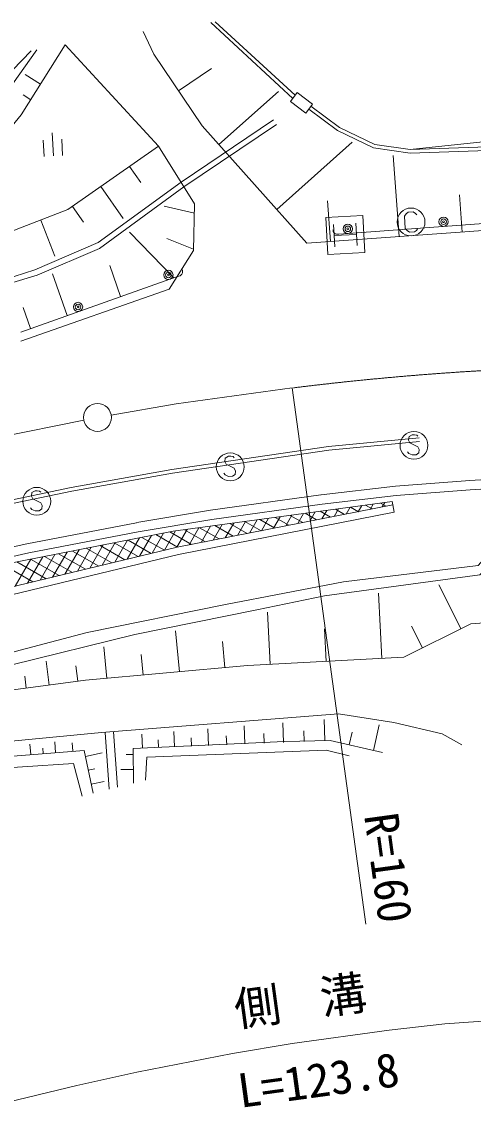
# Model space of a CAD drawing. Units: millimetres, scale not verified. Extents: x 40000 to 680000, y 20000 to 380000.
# Drawn here: x 261912 to 286182, y 281355 to 340341 of the extents above; entities that cross this region are included whole.
import ezdxf
from ezdxf.enums import TextEntityAlignment as Align

# ---------------------------------------------------------------- set-up
doc = ezdxf.new("R2010")
doc.units = ezdxf.units.MM
doc.header["$LTSCALE"] = 1000
doc.linetypes.add('CHAIN', pattern=[18.5, 12, -1.5, 3.5, -1.5])
doc.linetypes.add('DASHED_SPACED', pattern=[12, 6, -6])
for name, color, linetype, lineweight in [('M-BGD', 7, 'Continuous', 13), ('M-BMK', 2, 'CHAIN', 13), ('M-STR-HTXT', 7, 'Continuous', 13)]:
    doc.layers.add(name, color=color, linetype=linetype, lineweight=lineweight)
doc.styles.add('ＭＳ ゴシック', font='')
doc.styles.get('ＭＳ ゴシック').set_extended_font_data('MS Gothic')

msp = doc.modelspace()

# ---------------------------------------------------------------- linework, layer by layer
at = {"layer": 'M-BGD'}
for p, q in [((272069, 340309), (276480, 336224)), ((276608, 336392), (272307, 340341)), ((264243, 339107), (269265, 333658)), ((262912, 336991), (262082, 337513)), ((270339, 336637), (272118, 337836)), ((262388, 336157), (261973, 336418)), ((272513, 333736), (275717, 336591)), ((277343, 335641), (278895, 334493)), ((277462, 335802), (278999, 334665)), ((277236, 328437), (271614, 334745)), ((278895, 334493), (280834, 333558)), ((278999, 334665), (280893, 333751)), ((263104, 333105), (263056, 333979)), ((263603, 333133), (263534, 334381)), ((264102, 333161), (264054, 334034)), ((275621, 330250), (279673, 333862)), ((269265, 333658), (271202, 330547)), ((280834, 333558), (282791, 333276)), ((280893, 333751), (282802, 333477)), ((282791, 333276), (290869, 333546)), ((282802, 333477), (290883, 333746)), ((282200, 328792), (281888, 333159)), ((267698, 332560), (268301, 331700)), ((266158, 331482), (267363, 329762)), ((285604, 329036), (285460, 331038)), ((264632, 330413), (265229, 329561)), ((271189, 330047), (269557, 330429)), ((271202, 330547), (271136, 328043)), ((278507, 328528), (278351, 330712)), ((278258, 329818), (280255, 329928)), ((278369, 327821), (278258, 329818)), ((280255, 329928), (280366, 327931)), ((282581, 330012), (282497, 329887)), ((282497, 329887), (282534, 329228)), ((282695, 330109), (282581, 330012)), ((282965, 330124), (282695, 330109)), ((283090, 330040), (282965, 330124)), ((283155, 329954), (283090, 330040)), ((262928, 329679), (263676, 327739)), ((287917, 329201), (277236, 328437)), ((278649, 329118), (278647, 329148)), ((278680, 329440), (278746, 328242)), ((288004, 329593), (279463, 328958)), ((279878, 329507), (279944, 328308)), ((282534, 329228), (282630, 329114)), ((283141, 329112), (283196, 329205)), ((270090, 326568), (267698, 329036)), ((271138, 328112), (269702, 328678)), ((278663, 329069), (278649, 329118)), ((278697, 329011), (278663, 329069)), ((278730, 328973), (278697, 329011)), ((278713, 328841), (279911, 328907)), ((278772, 328946), (278730, 328973)), ((278834, 328921), (278772, 328946)), ((278885, 328915), (278834, 328921)), ((278965, 328921), (278885, 328915)), ((279463, 328958), (278965, 328921)), ((282630, 329114), (282755, 329030)), ((282755, 329030), (283025, 329045)), ((283025, 329045), (283141, 329112)), ((271136, 328043), (269838, 325965)), ((280366, 327931), (278369, 327821)), ((264355, 324546), (263563, 326794)), ((267223, 325557), (266633, 327231)), ((270548, 326836), (270517, 326772)), ((270545, 326994), (270558, 326956)), ((270559, 326893), (270548, 326836)), ((270558, 326956), (270559, 326893)), ((269874, 326491), (261852, 323644)), ((270346, 326658), (269874, 326491)), ((270421, 326685), (270346, 326658)), ((270480, 326727), (270421, 326685)), ((270517, 326772), (270480, 326727)), ((269838, 325965), (261860, 323157)), ((262369, 323846), (261973, 324970)), ((283289, 317969), (278398, 317495)), ((282736, 318023), (282716, 317841)), ((282911, 318122), (282736, 318023)), ((283031, 318129), (282911, 318122)), ((283152, 318106), (283031, 318129)), ((283215, 318049), (283152, 318106)), ((278398, 317495), (269972, 316263)), ((283308, 317770), (278422, 317296)), ((282716, 317841), (282784, 317695)), ((282784, 317695), (283217, 317478)), ((283217, 317478), (283285, 317332)), ((278422, 317296), (270004, 316065)), ((272852, 316865), (272832, 316684)), ((273026, 316965), (272852, 316865)), ((273146, 316971), (273026, 316965)), ((273268, 316948), (273146, 316971)), ((273331, 316891), (273268, 316948)), ((282726, 317121), (282661, 317207)), ((282911, 317041), (282726, 317121)), ((283120, 317052), (282911, 317041)), ((283265, 317150), (283120, 317052)), ((283285, 317332), (283265, 317150)), ((269972, 316263), (264557, 315290)), ((272832, 316684), (272900, 316537)), ((272900, 316537), (273332, 316321)), ((273332, 316321), (273401, 316174)), ((273401, 316174), (273381, 315993)), ((270004, 316065), (264595, 315094)), ((272841, 315963), (272777, 316050)), ((273026, 315883), (272841, 315963)), ((273236, 315895), (273026, 315883)), ((273381, 315993), (273236, 315895)), ((264557, 315290), (259837, 314304)), ((264595, 315094), (259880, 314109)), ((262447, 315010), (262427, 314829)), ((262622, 315110), (262447, 315010)), ((262741, 315117), (262622, 315110)), ((262863, 315093), (262741, 315117)), ((262926, 315037), (262863, 315093)), ((262427, 314829), (262495, 314682)), ((262495, 314682), (262928, 314466)), ((262928, 314466), (262996, 314319)), ((281839, 314538), (270041, 312931)), ((280815, 314399), (280651, 314112)), ((281210, 314452), (281509, 314281)), ((281441, 314484), (281301, 314240)), ((281858, 314349), (281839, 314538)), ((262437, 314108), (262372, 314195)), ((262621, 314028), (262437, 314108)), ((262831, 314040), (262621, 314028)), ((262976, 314138), (262831, 314040)), ((262996, 314319), (262976, 314138)), ((270255, 312071), (281858, 314349)), ((270340, 311680), (281935, 313957)), ((277062, 313887), (276751, 313347)), ((277153, 313900), (277768, 313546)), ((277687, 313973), (277401, 313474)), ((277964, 314010), (278516, 313693)), ((278313, 314058), (278051, 313602)), ((278939, 314143), (278701, 313729)), ((278776, 314121), (279264, 313840)), ((279564, 314228), (279351, 313857)), ((279587, 314231), (280013, 313987)), ((280190, 314313), (280001, 313985)), ((280398, 314342), (280761, 314134)), ((281935, 313957), (281858, 314349)), ((272683, 313291), (272202, 312453)), ((272284, 313237), (273280, 312665)), ((273308, 313376), (272852, 312581)), ((273096, 313347), (274028, 312812)), ((273934, 313461), (273502, 312708)), ((273907, 313458), (274776, 312959)), ((274560, 313547), (274151, 312836)), ((274718, 313568), (275524, 313106)), ((275185, 313632), (274801, 312964)), ((275811, 313717), (275451, 313091)), ((275530, 313679), (276272, 313252)), ((276436, 313802), (276101, 313219)), ((276341, 313789), (277020, 313399)), ((270041, 312931), (260914, 311142)), ((268887, 312705), (268244, 311586)), ((269536, 312832), (268913, 311748)), ((269116, 312750), (270287, 312077)), ((270181, 312950), (269583, 311909)), ((269865, 312897), (271035, 312224)), ((270806, 313035), (270252, 312070)), ((270661, 313016), (271783, 312371)), ((271432, 313121), (270902, 312198)), ((271473, 313126), (272531, 312518)), ((272057, 313206), (271552, 312326)), ((261252, 309901), (270255, 312071)), ((265638, 312068), (264898, 310780)), ((266287, 312195), (265567, 310941)), ((266123, 312163), (267457, 311397)), ((266937, 312323), (266236, 311102)), ((266871, 312310), (268164, 311567)), ((267587, 312450), (266905, 311264)), ((268237, 312577), (267575, 311425)), ((267619, 312456), (268871, 311737)), ((268368, 312603), (269578, 311908)), ((261355, 309515), (270340, 311680)), ((263038, 311558), (262221, 310135)), ((263688, 311686), (262890, 310296)), ((263129, 311576), (264628, 310715)), ((264338, 311813), (263559, 310457)), ((263877, 311723), (265335, 310885)), ((264988, 311940), (264228, 310618)), ((264626, 311870), (266043, 311056)), ((265374, 312016), (266750, 311226)), ((260885, 311135), (262507, 310204)), ((262389, 311431), (261551, 309973)), ((261632, 311283), (263214, 310374)), ((262381, 311429), (263921, 310544)), ((285528, 307692), (284346, 310046)), ((281282, 306088), (281098, 309599)), ((275265, 305773), (275118, 308581)), ((270384, 305374), (270183, 307568)), ((278274, 305931), (278182, 307686)), ((283466, 306658), (282876, 307834)), ((272823, 305597), (272695, 306997)), ((266474, 305017), (266320, 306708)), ((268429, 305195), (268329, 306292)), ((263379, 304653), (263208, 305942)), ((264924, 304858), (264812, 305700)), ((262149, 304489), (262063, 305134)), ((275990, 301574), (275946, 302626)), ((278210, 301666), (278163, 302804)), ((266395, 302111), (266611, 299050)), ((266835, 302146), (267059, 299163)), ((268394, 301258), (268362, 302018)), ((270116, 301329), (270081, 302156)), ((271951, 301406), (271913, 302303)), ((273906, 301487), (273866, 302459)), ((274948, 301530), (274926, 302057)), ((277100, 301620), (277076, 302189)), ((279517, 301440), (279679, 302130)), ((280817, 301136), (281139, 302517)), ((262389, 300912), (262345, 301473)), ((263720, 301018), (263674, 301600)), ((264653, 301092), (264616, 301550)), ((269255, 301294), (269238, 301707)), ((271033, 301368), (271015, 301816)), ((272928, 301446), (272908, 301933)), ((263054, 300965), (263031, 301256)), ((265325, 300815), (266224, 301007)), ((267899, 300928), (267519, 300923)), ((267895, 301237), (267923, 299382)), ((268634, 300782), (268557, 299542)), ((265484, 300068), (265829, 300142)), ((267911, 300120), (267238, 300110)), ((265644, 299321), (266333, 299468))]:
    msp.add_line(p, q, dxfattribs=at)
at = {"layer": 'M-BGD', "linetype": 'DASHED_SPACED'}
for p, q in [((270474, 331717), (276621, 335863)), ((270629, 331468), (276871, 335672)), ((278002, 314888), (282002, 315353)), ((272052, 314068), (278002, 314888)), ((278060, 314392), (282051, 314856)), ((268091, 313398), (272052, 314068)), ((272128, 313574), (278060, 314392)), ((262179, 312264), (268091, 313398)), ((268174, 312905), (272128, 313574)), ((262281, 311774), (268174, 312905)), ((258266, 311387), (262179, 312264)), ((258375, 310899), (262281, 311774))]:
    msp.add_line(p, q, dxfattribs=at)
at = {"layer": 'M-BGD'}
for points in [[(271614, 334745), (269016, 338599), (268443, 339827)], [(262722, 338840), (259557, 334403), (254802, 329518), (250512, 326065), (250657, 325696), (246932, 323211), (246482, 323501), (241515, 320227), (240702, 320800), (237093, 318810), (237266, 317892), (232317, 316227), (224343, 313862), (221398, 312612), (214189, 310306), (208410, 308570), (201701, 306588), (194217, 304482), (189156, 303014), (186360, 303315), (173333, 306769), (165647, 308687), (160257, 309488), (157384, 309482)], [(262405, 338784), (257348, 333564), (254090, 330235), (251938, 328407), (249359, 326524)], [(264243, 339107), (261873, 335339), (259436, 332384), (255706, 328992), (257289, 327506), (264388, 330242), (269265, 333658)], [(314098, 331646), (308991, 332248), (290625, 334306), (282802, 333477)], [(270474, 331717), (266015, 328471), (262602, 327007), (255911, 324846), (248049, 322571), (248144, 322318), (262732, 326708), (266089, 328152), (270629, 331468)], [(290190, 315289), (286450, 311083), (279217, 310207), (272857, 308984), (265424, 307483), (261810, 306533), (257899, 305470), (254874, 304140), (253104, 302881), (258464, 304000), (265337, 304913), (274055, 305709), (282455, 306150), (286058, 307959), (288518, 308131), (292593, 312568), (299716, 312454), (305433, 312153), (313793, 311344), (327586, 309456), (329582, 306680), (331529, 305626), (331645, 303526), (330575, 298137)], [(255697, 304502), (255949, 304099), (258041, 304989), (259343, 305373), (261292, 305728), (267995, 307374), (274554, 308705), (278191, 309463), (286553, 310579), (290911, 315275)], [(246653, 293741), (250103, 299625), (256300, 301148), (266197, 302095), (278939, 303117), (281915, 302646), (284528, 302028), (285580, 301433)], [(267895, 301237), (276031, 301614), (278497, 301678), (281303, 301022)], [(250103, 299625), (254663, 300300), (265255, 301139), (265748, 298832)], [(268634, 300782), (278272, 301145), (279523, 300851)], [(249955, 299076), (252993, 299529), (256435, 299889), (264683, 300442), (265147, 298680)]]:
    msp.add_lwpolyline(points, dxfattribs=at)
msp.add_lwpolyline([(276718, 336536), (277542, 335907), (277182, 335435), (276358, 336064)], close=True, dxfattribs=at)
at = {"layer": 'M-BGD', "linetype": 'DASHED_SPACED'}
for points in [[(282002, 315353), (286004, 315669), (290029, 315903)], [(282051, 314856), (286034, 315170), (290058, 315404)]]:
    msp.add_lwpolyline(points, dxfattribs=at)
at = {"layer": 'M-BGD'}
for centre, radius in [((282845, 329576), 750), ((284596, 329590), 250), ((284596, 329590), 150), ((279445, 329207), 250), ((279445, 329207), 150), ((279445, 329207), 50), ((284596, 329590), 50), ((269791, 326726), 250), ((269791, 326726), 150), ((269791, 326726), 50), ((264931, 325002), 250), ((264931, 325002), 150), ((264931, 325002), 50), ((283002, 317557), 750), ((273118, 316399), 750), ((262713, 314544), 750)]:
    msp.add_circle(centre, radius, dxfattribs=at)
at = {"layer": 'M-BMK'}
for points in [[(266716, 319183), (270207, 319786), (276458, 320644)], [(240111, 312842), (250784, 315706), (259419, 317736), (265242, 318908)]]:
    msp.add_lwpolyline(points, dxfattribs=at)
at = {"layer": 'M-BMK', "linetype": 'Continuous'}
msp.add_circle((265977, 319056), 750, dxfattribs=at)
at = {"layer": 'M-BMK'}
msp.add_arc((296109, 161856), 160000, 86.1124, 97.05483, dxfattribs=at)
at = {"layer": 'M-STR-HTXT'}
for p, q in [((276458, 320644), (280421, 291785)), ((284672, 286432), (291152, 286876)), ((281661, 286082), (284672, 286432)), ((276459, 285365), (281661, 286082)), ((273249, 284822), (276459, 285365)), ((268088, 283832), (273249, 284822)), ((264870, 283111), (268088, 283832)), ((257648, 281355), (264870, 283111))]:
    msp.add_line(p, q, dxfattribs=at)

# ---------------------------------------------------------------- texts
at = {"layer": 'M-STR-HTXT', "style": 'ＭＳ ゴシック', "width": 0.95}
msp.add_text('R=160', height=1833, rotation=277.819, dxfattribs=at).set_placement((281631, 294828), align=Align.MIDDLE_CENTER)
at = {"layer": 'M-STR-HTXT', "style": 'ＭＳ ゴシック'}
msp.add_text('L=123.8', height=1833, rotation=7.849, dxfattribs=at).set_placement((278058, 281955), align=Align.BOTTOM_CENTER)
at = {"layer": 'M-STR-HTXT', "insert": (277196, 287614), "char_height": 1833, "attachment_point": 5, "rotation": 7.788, "style": 'ＭＳ ゴシック'}
msp.add_mtext('\\T1.24;側\\~溝', dxfattribs=at)

doc.saveas('drawing.dxf')
